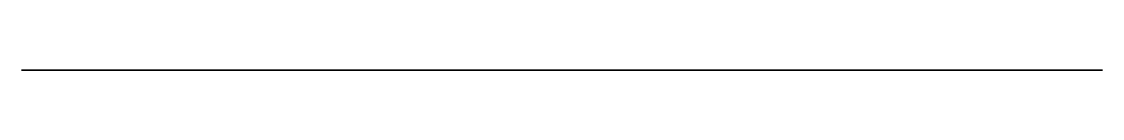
# Model space of a CAD drawing. Header units: millimetres. Extents: x 37 to 56.4, y 0 to 0.
import ezdxf

# ---------------------------------------------------------------- set-up
doc = ezdxf.new("R2010")
doc.units = ezdxf.units.MM
doc.layers.get('0').update_dxf_attribs({"color": 194, "true_color": 0x551cb1})

msp = doc.modelspace()

# ---------------------------------------------------------------- linework, layer by layer
at = {"color": 251, "true_color": 0x565656}
msp.add_polyline3d([(48.774, 0, -20.591), (48.774, 0, -25.09), (49.305, 0, -25.199), (49.827, 0, -25.338), (50.336, 0, -25.507), (50.833, 0, -25.704), (51.316, 0, -25.929), (51.784, 0, -26.18), (52.236, 0, -26.459), (52.67, 0, -26.762), (53.087, 0, -27.09), (53.484, 0, -27.442), (53.861, 0, -27.817), (54.216, 0, -28.214), (54.549, 0, -28.632), (54.858, 0, -29.071), (55.142, 0, -29.53), (55.4, 0, -30.007), (55.629, 0, -30.499), (55.828, 0, -31), (55.997, 0, -31.51), (56.134, 0, -32.026), (56.242, 0, -32.548), (56.318, 0, -33.074), (56.364, 0, -33.602), (56.379, 0, -34.133), (56.364, 0, -34.663), (56.318, 0, -35.191), (56.242, 0, -35.717), (56.134, 0, -36.239), (55.997, 0, -36.755), (55.828, 0, -37.265), (55.629, 0, -37.766), (55.4, 0, -38.258), (55.142, 0, -38.735), (54.858, 0, -39.194), (54.549, 0, -39.633), (54.216, 0, -40.051), (53.861, 0, -40.448), (53.484, 0, -40.823), (53.087, 0, -41.175), (52.67, 0, -41.503), (52.236, 0, -41.806), (51.784, 0, -42.085), (51.316, 0, -42.337), (50.833, 0, -42.561), (50.336, 0, -42.759), (49.827, 0, -42.927), (49.305, 0, -43.066), (48.774, 0, -43.175), (48.774, 0, -47.677), (49.299, 0, -47.811), (49.812, 0, -47.974), (50.313, 0, -48.165), (50.801, 0, -48.383), (51.275, 0, -48.627), (51.733, 0, -48.897), (52.174, 0, -49.191), (52.598, 0, -49.51), (53.004, 0, -49.851), (53.39, 0, -50.215), (53.757, 0, -50.6), (54.101, 0, -51.006), (54.424, 0, -51.432), (54.723, 0, -51.877), (54.997, 0, -52.341), (55.247, 0, -52.822), (55.468, 0, -53.317), (55.66, 0, -53.82), (55.823, 0, -54.331), (55.955, 0, -54.849), (56.059, 0, -55.371), (56.133, 0, -55.898), (56.177, 0, -56.427), (56.192, 0, -56.957), (56.177, 0, -57.487), (56.133, 0, -58.016), (56.059, 0, -58.542), (55.955, 0, -59.064), (55.823, 0, -59.582), (55.66, 0, -60.093), (55.468, 0, -60.596), (55.247, 0, -61.091), (54.997, 0, -61.572), (54.723, 0, -62.037), (54.424, 0, -62.483), (54.101, 0, -62.91), (53.757, 0, -63.317), (53.39, 0, -63.704), (53.004, 0, -64.069), (52.598, 0, -64.412), (52.174, 0, -64.732), (51.733, 0, -65.028), (51.275, 0, -65.3), (50.801, 0, -65.545), (50.313, 0, -65.764), (49.812, 0, -65.956), (49.299, 0, -66.119), (48.774, 0, -66.254), (48.815, 0, -68.287), (48.854, 0, -68.792), (48.912, 0, -69.293), (48.993, 0, -69.789), (49.099, 0, -70.28), (49.166, 0, -70.532), (49.241, 0, -70.779), (49.325, 0, -71.023), (49.419, 0, -71.262), (49.522, 0, -71.497), (49.635, 0, -71.726), (49.759, 0, -71.951), (49.894, 0, -72.17), (50.096, 0, -72.466), (50.313, 0, -72.753), (50.542, 0, -73.031), (50.783, 0, -73.299), (51.036, 0, -73.557), (51.3, 0, -73.802), (51.573, 0, -74.036), (51.856, 0, -74.258), (52.21, 0, -74.508), (52.577, 0, -74.738), (52.766, 0, -74.843), (52.959, 0, -74.94), (53.156, 0, -75.029), (53.356, 0, -75.108), (53.712, 0, -75.226), (54.078, 0, -75.322), (54.452, 0, -75.397), (54.831, 0, -75.454), (55.215, 0, -75.494), (55.602, 0, -75.521), (56.379, 0, -75.54), (56.394, 0, -127.449), (36.99, 0, -127.449), (36.99, 0, -115.961), (37.727, 0, -115.961), (37.765, 0, -115.96), (37.804, 0, -115.957), (37.841, 0, -115.952), (37.878, 0, -115.946), (37.915, 0, -115.937), (37.951, 0, -115.927), (37.986, 0, -115.915), (38.02, 0, -115.902), (38.053, 0, -115.887), (38.086, 0, -115.87), (38.117, 0, -115.852), (38.148, 0, -115.832), (38.177, 0, -115.811), (38.206, 0, -115.789), (38.233, 0, -115.765), (38.259, 0, -115.74), (38.284, 0, -115.714), (38.308, 0, -115.687), (38.33, 0, -115.658), (38.351, 0, -115.629), (38.371, 0, -115.598), (38.389, 0, -115.567), (38.406, 0, -115.534), (38.421, 0, -115.501), (38.434, 0, -115.467), (38.446, 0, -115.432), (38.456, 0, -115.396), (38.465, 0, -115.36), (38.471, 0, -115.322), (38.476, 0, -115.285), (38.479, 0, -115.247), (38.48, 0, -115.208), (38.48, 0, -25.461), (38.479, 0, -25.422), (38.476, 0, -25.384), (38.471, 0, -25.346), (38.465, 0, -25.309), (38.456, 0, -25.273), (38.446, 0, -25.237), (38.434, 0, -25.202), (38.421, 0, -25.168), (38.406, 0, -25.134), (38.389, 0, -25.102), (38.371, 0, -25.07), (38.351, 0, -25.04), (38.33, 0, -25.01), (38.308, 0, -24.982), (38.284, 0, -24.954), (38.259, 0, -24.928), (38.233, 0, -24.903), (38.206, 0, -24.88), (38.177, 0, -24.857), (38.148, 0, -24.836), (38.117, 0, -24.817), (38.086, 0, -24.798), (38.053, 0, -24.782), (38.02, 0, -24.767), (37.986, 0, -24.753), (37.951, 0, -24.741), (37.915, 0, -24.731), (37.878, 0, -24.723), (37.841, 0, -24.716), (37.804, 0, -24.711), (37.765, 0, -24.708), (37.727, 0, -24.707), (36.99, 0, -24.707), (36.99, 0, -13.25), (44.16, 0, -13.267), (44.166, 0, -14.012), (44.197, 0, -14.758), (44.229, 0, -15.128), (44.276, 0, -15.495), (44.341, 0, -15.858), (44.425, 0, -16.216), (44.535, 0, -16.574), (44.668, 0, -16.924), (44.823, 0, -17.265), (44.998, 0, -17.596), (45.152, 0, -17.852), (45.319, 0, -18.101), (45.496, 0, -18.341), (45.685, 0, -18.573), (45.884, 0, -18.796), (46.094, 0, -19.009), (46.313, 0, -19.213), (46.541, 0, -19.407), (46.792, 0, -19.602), (47.053, 0, -19.784), (47.322, 0, -19.952), (47.6, 0, -20.108), (47.884, 0, -20.25), (48.175, 0, -20.378), (48.472, 0, -20.492)], close=True, dxfattribs=at)

doc.saveas('drawing.dxf')
